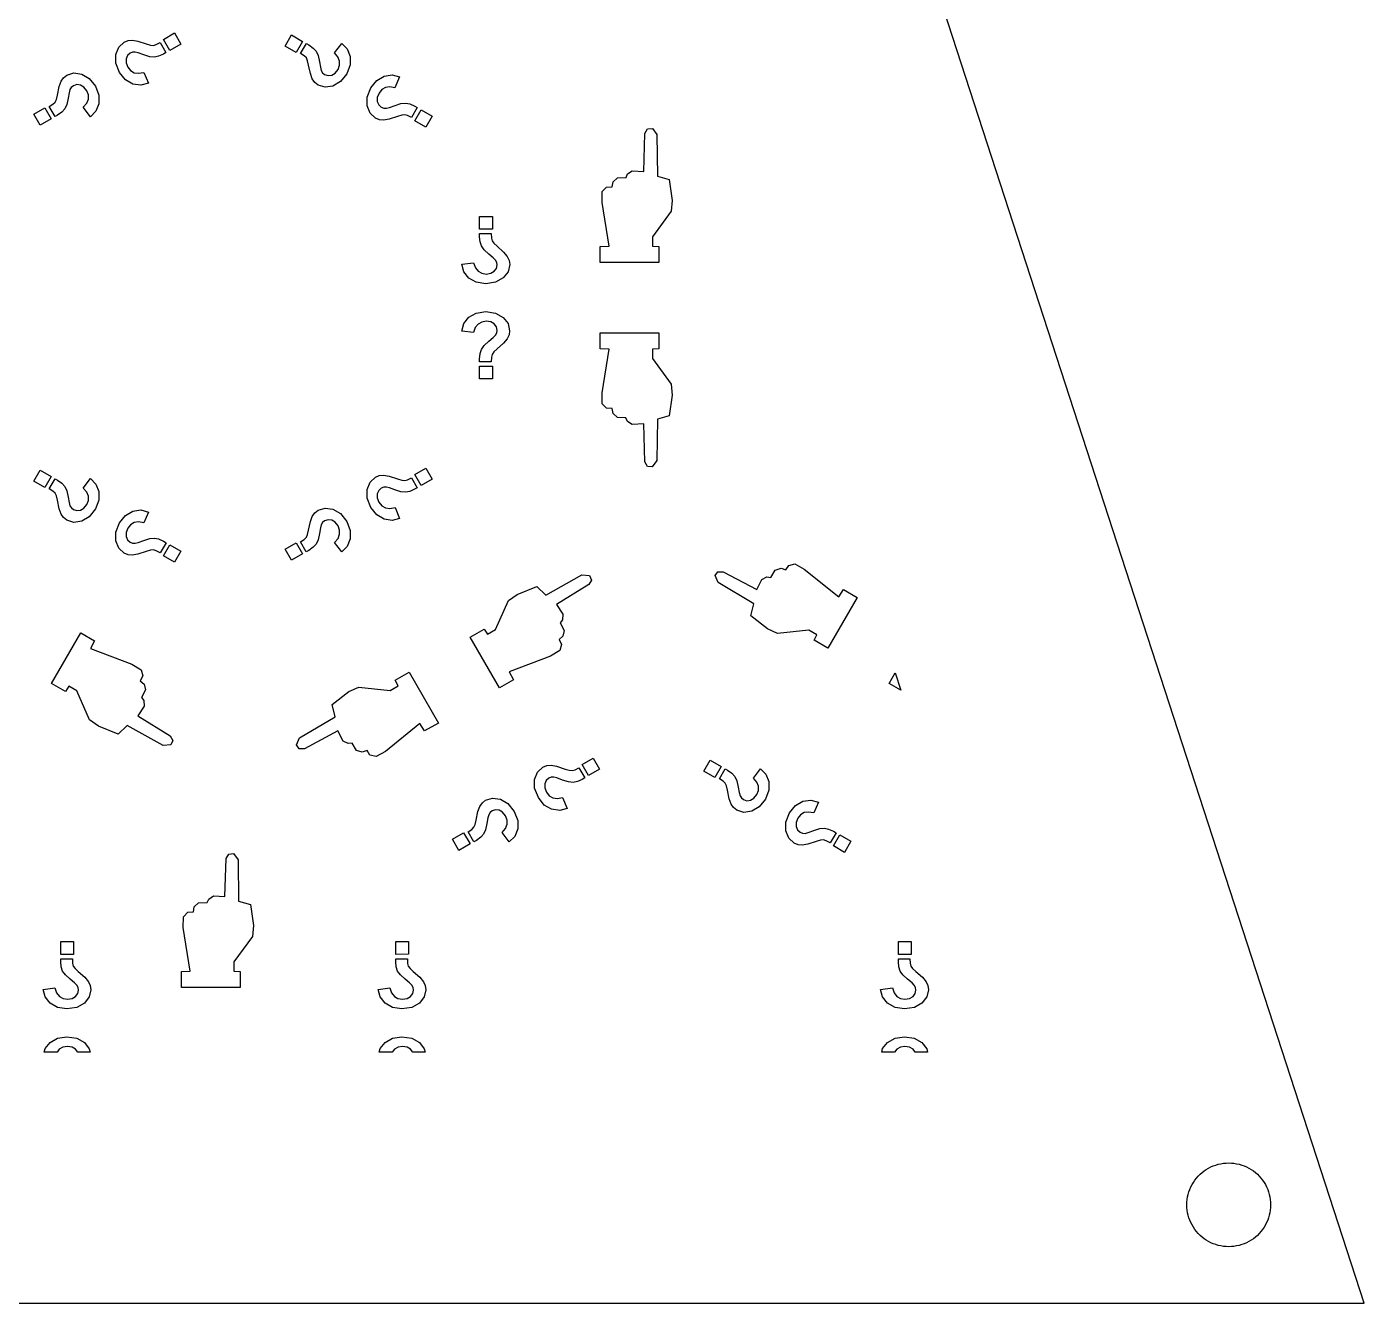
# Model space of a CAD drawing. Header units: metres. Extents: x -75 to 75, y 0 to 231.
# Drawn here: x 11.1 to 75, y 0 to 61 of the extents above; entities that cross this region are included whole.
import ezdxf

# ---------------------------------------------------------------- set-up
doc = ezdxf.new("R2010")
doc.units = ezdxf.units.M

msp = doc.modelspace()

# ---------------------------------------------------------------- linework, layer by layer
for p, q in [((75, 0), (0, 230.826)), ((17.6516, 60.3784), (18.1796, 60.683)), ((18.1796, 60.683), (18.4841, 60.155)), ((15.5184, 60.0122), (15.7723, 60.2478)), ((15.7723, 60.2478), (15.9591, 60.3229)), ((15.9591, 60.3229), (16.166, 60.3412)), ((16.166, 60.3412), (16.4279, 60.293)), ((16.4279, 60.293), (16.8319, 60.1617)), ((16.8319, 60.1617), (17.0297, 60.1019)), ((17.0297, 60.1019), (17.1707, 60.0854)), ((17.1707, 60.0854), (17.311, 60.1263)), ((17.311, 60.1263), (17.4972, 60.2234)), ((17.4972, 60.2234), (17.7731, 59.7449)), ((17.9562, 59.8505), (17.6516, 60.3784)), ((18.4841, 60.155), (17.9562, 59.8505)), ((23.4603, 60.0592), (23.7655, 60.5872)), ((23.9877, 59.7546), (23.4603, 60.0592)), ((23.7655, 60.5872), (24.2928, 60.2826)), ((24.2928, 60.2826), (23.9877, 59.7546)), ((24.2001, 59.6985), (24.476, 60.1764)), ((24.476, 60.1764), (24.595, 60.1105)), ((24.595, 60.1105), (24.8043, 59.9609)), ((25.8248, 59.729), (26.1648, 60.1788)), ((26.1648, 60.1788), (26.4266, 59.9182)), ((15.3768, 59.6588), (15.5184, 60.0122)), ((15.3805, 59.2432), (15.3768, 59.6588)), ((15.9304, 59.6112), (15.8639, 59.4507)), ((15.8639, 59.4507), (15.8645, 59.2609)), ((16.0568, 59.7247), (15.9304, 59.6112)), ((16.1752, 59.7693), (16.0568, 59.7247)), ((16.3015, 59.7736), (16.1752, 59.7693)), ((16.4413, 59.7345), (16.3015, 59.7736)), ((16.7092, 59.6368), (16.4413, 59.7345)), ((16.9949, 59.5496), (16.7092, 59.6368)), ((17.2207, 59.5258), (16.9949, 59.5496)), ((17.4227, 59.5673), (17.2207, 59.5258)), ((17.6467, 59.6692), (17.4227, 59.5673)), ((17.7731, 59.7449), (17.6467, 59.6692)), ((24.3801, 59.5831), (24.2001, 59.6985)), ((24.4814, 59.4879), (24.3801, 59.5831)), ((24.5376, 59.3555), (24.4814, 59.4879)), ((24.8043, 59.9609), (24.9398, 59.8083)), ((24.9398, 59.8083), (25.0332, 59.6021)), ((25.0332, 59.6021), (25.104, 59.2969)), ((25.9878, 59.5361), (25.8248, 59.729)), ((26.0659, 59.3402), (25.9878, 59.5361)), ((26.4266, 59.9182), (26.5701, 59.5605)), ((26.5701, 59.5605), (26.5695, 59.1534)), ((13.0392, 58.67), (13.3718, 58.7738)), ((13.3718, 58.7738), (13.7484, 58.7189)), ((15.5557, 58.8007), (15.3805, 59.2432)), ((15.8413, 58.4424), (15.5557, 58.8007)), ((15.8645, 59.2609), (15.9487, 59.0509)), ((15.9487, 59.0509), (16.0806, 58.8867)), ((16.0806, 58.8867), (16.2527, 58.786)), ((16.2527, 58.786), (16.4639, 58.7549)), ((16.4639, 58.7549), (16.7111, 58.8)), ((16.7111, 58.8), (16.9308, 58.2806)), ((24.5846, 59.1486), (24.5376, 59.3555)), ((24.6707, 58.7396), (24.5846, 59.1486)), ((25.104, 59.2969), (25.1473, 59.0424)), ((25.1473, 59.0424), (25.187, 58.8843)), ((25.187, 58.8843), (25.2523, 58.7793)), ((25.2523, 58.7793), (25.3475, 58.7012)), ((25.8492, 58.7653), (25.9884, 58.9404)), ((25.9884, 58.9404), (26.0653, 59.1388)), ((26.0653, 59.1388), (26.0659, 59.3402)), ((26.5695, 59.1534), (26.4028, 58.7292)), ((12.6718, 58.125), (12.7615, 58.3759)), ((12.7615, 58.3759), (12.8823, 58.5468)), ((12.8823, 58.5468), (13.0392, 58.67)), ((13.3505, 58.1622), (13.2516, 58.0817)), ((13.5134, 58.2153), (13.3505, 58.1622)), ((13.6855, 58.1934), (13.5134, 58.2153)), ((13.8503, 58.0975), (13.6855, 58.1934)), ((13.7484, 58.7189), (14.1061, 58.5095)), ((14.1061, 58.5095), (14.4021, 58.1348)), ((14.4021, 58.1348), (14.5693, 57.7087)), ((16.1917, 58.2397), (15.8413, 58.4424)), ((16.575, 58.1836), (16.1917, 58.2397)), ((16.9308, 58.2806), (16.575, 58.1836)), ((24.7616, 58.4875), (24.6707, 58.7396)), ((24.8824, 58.3173), (24.7616, 58.4875)), ((25.0393, 58.1927), (24.8824, 58.3173)), ((25.3719, 58.0896), (25.0393, 58.1927)), ((25.3475, 58.7012), (25.5142, 58.6481)), ((25.7467, 58.1433), (25.3719, 58.0896)), ((25.5142, 58.6481), (25.6857, 58.67)), ((25.6857, 58.67), (25.8492, 58.7653)), ((26.1086, 58.3575), (25.7467, 58.1433)), ((26.4028, 58.7292), (26.1086, 58.3575)), ((27.5558, 58.0621), (27.8414, 58.4204)), ((27.8414, 58.4204), (28.193, 58.6237)), ((28.193, 58.6237), (28.5726, 58.6798)), ((28.5726, 58.6798), (28.9309, 58.5822)), ((28.9309, 58.5822), (28.71, 58.0627)), ((12.4819, 57.3792), (12.5363, 57.5043)), ((12.5363, 57.5043), (12.5851, 57.7124)), ((12.5851, 57.7124), (12.6718, 58.125)), ((13.1021, 57.5629), (13.0325, 57.2607)), ((13.1484, 57.8265), (13.1021, 57.5629)), ((13.1869, 57.9779), (13.1484, 57.8265)), ((13.2516, 58.0817), (13.1869, 57.9779)), ((13.9889, 57.9224), (13.8503, 58.0975)), ((13.9877, 57.3267), (14.0658, 57.5232)), ((14.0652, 57.7246), (13.9889, 57.9224)), ((14.0658, 57.5232), (14.0652, 57.7246)), ((14.5693, 57.7087), (14.5699, 57.3035)), ((27.3776, 57.2028), (27.3806, 57.6202)), ((27.3806, 57.6202), (27.5558, 58.0621)), ((27.9482, 57.8107), (27.8646, 57.6031)), ((27.8646, 57.6031), (27.8646, 57.4115)), ((28.0807, 57.9767), (27.9482, 57.8107)), ((28.2534, 58.0774), (28.0807, 57.9767)), ((28.4658, 58.1085), (28.2534, 58.0774)), ((28.71, 58.0627), (28.4658, 58.1085)), ((11.4596, 56.8036), (11.9875, 57.1088)), ((11.9875, 57.1088), (12.2927, 56.5808)), ((12.2, 57.1649), (12.3763, 57.2778)), ((12.4758, 56.6864), (12.2, 57.1649)), ((12.3763, 57.2778), (12.4819, 57.3792)), ((12.8054, 56.9025), (12.5961, 56.7529)), ((12.9415, 57.0551), (12.8054, 56.9025)), ((13.0325, 57.2607), (12.9415, 57.0551)), ((13.8247, 57.1344), (13.9877, 57.3267)), ((14.1647, 56.6846), (13.8247, 57.1344)), ((14.4265, 56.9446), (14.1647, 56.6846)), ((14.5699, 57.3035), (14.4265, 56.9446)), ((27.5179, 56.8524), (27.3776, 57.2028)), ((27.7737, 56.615), (27.5179, 56.8524)), ((27.8646, 57.4115), (27.9312, 57.2516)), ((27.9312, 57.2516), (28.0569, 57.1381)), ((28.0569, 57.1381), (28.1747, 57.0935)), ((28.1747, 57.0935), (28.3004, 57.0892)), ((28.3004, 57.0892), (28.4481, 57.1295)), ((28.4481, 57.1295), (28.7106, 57.226)), ((28.7106, 57.226), (28.995, 57.3132)), ((28.995, 57.3132), (29.2214, 57.337)), ((29.2214, 57.337), (29.4204, 57.2961)), ((29.4204, 57.2961), (29.6554, 57.1893)), ((29.7726, 57.1161), (29.4973, 56.6388)), ((29.6523, 56.485), (29.9563, 57.0117)), ((29.6554, 57.1893), (29.7726, 57.1161)), ((29.9563, 57.0117), (30.4836, 56.7078)), ((11.7648, 56.2762), (11.4596, 56.8036)), ((12.2927, 56.5808), (11.7648, 56.2762)), ((12.5961, 56.7529), (12.4758, 56.6864)), ((27.9635, 56.5387), (27.7737, 56.615)), ((28.1619, 56.5204), (27.9635, 56.5387)), ((28.4304, 56.5692), (28.1619, 56.5204)), ((28.8314, 56.6992), (28.4304, 56.5692)), ((29.0328, 56.7621), (28.8314, 56.6992)), ((29.1726, 56.7773), (29.0328, 56.7621)), ((29.3081, 56.7371), (29.1726, 56.7773)), ((29.4973, 56.6388), (29.3081, 56.7371)), ((30.1797, 56.181), (29.6523, 56.485)), ((30.4836, 56.7078), (30.1797, 56.181)), ((40.588, 54.0656), (40.646, 55.882)), ((40.646, 55.882), (40.7723, 56.1011)), ((40.7723, 56.1011), (41.0012, 56.1237)), ((41.0012, 56.1237), (41.2167, 55.8264)), ((41.2167, 55.8264), (41.2405, 53.8483)), ((39.1262, 53.5742), (39.3295, 53.7665)), ((39.3295, 53.7665), (39.7433, 53.7793)), ((39.7433, 53.7793), (39.8129, 53.9508)), ((39.8129, 53.9508), (40.0424, 54.101)), ((40.0424, 54.101), (40.588, 54.0656)), ((41.2405, 53.8483), (41.8118, 53.6884)), ((41.8118, 53.6884), (41.9497, 52.6855)), ((38.6001, 52.5891), (38.6117, 53.1042)), ((38.6117, 53.1042), (38.8174, 53.3215)), ((38.8174, 53.3215), (39.0798, 53.3344)), ((39.0798, 53.3344), (39.1262, 53.5742)), ((38.9327, 50.4993), (38.6001, 52.5891)), ((41.9497, 52.6855), (41.9015, 52.1655)), ((32.7511, 51.3092), (32.7511, 51.9189)), ((32.7511, 51.9189), (33.3608, 51.9189)), ((33.3608, 51.9189), (33.3602, 51.3092)), ((41.9015, 52.1655), (41.0122, 50.9454)), ((33.3602, 51.3092), (32.7511, 51.3092)), ((32.7487, 50.9491), (32.7511, 51.098)), ((32.7725, 50.7062), (32.7487, 50.9491)), ((32.7511, 51.098), (33.3047, 51.0992)), ((32.8359, 50.5127), (32.7725, 50.7062)), ((32.9708, 50.3265), (32.8359, 50.5127)), ((33.3047, 51.0992), (33.3138, 50.8838)), ((33.3138, 50.8838), (33.3468, 50.7483)), ((33.3468, 50.7483), (33.431, 50.6342)), ((33.431, 50.6342), (33.5848, 50.4913)), ((33.5848, 50.4913), (33.8955, 50.213)), ((38.5092, 49.7235), (38.5098, 50.4871)), ((38.5098, 50.4871), (38.9327, 50.4993)), ((41.0122, 50.9454), (41.0116, 50.4993)), ((41.0116, 50.4993), (41.3082, 50.4883)), ((41.3082, 50.4883), (41.3082, 49.7229)), ((33.1924, 50.1208), (32.9708, 50.3265)), ((33.4036, 49.9438), (33.1924, 50.1208)), ((33.5116, 49.837), (33.4036, 49.9438)), ((33.5732, 49.7235), (33.5116, 49.837)), ((33.8955, 50.213), (34.0737, 50.0024)), ((34.0737, 50.0024), (34.158, 49.8175)), ((31.9045, 49.6368), (32.4642, 49.7058)), ((31.9991, 49.2755), (31.9045, 49.6368)), ((32.236, 48.9771), (31.9991, 49.2755)), ((32.4642, 49.7058), (32.5479, 49.4696)), ((32.5479, 49.4696), (32.6797, 49.303)), ((32.6797, 49.303), (32.8579, 49.201)), ((32.8579, 49.201), (33.0636, 49.1687)), ((33.0636, 49.1687), (33.2858, 49.2023)), ((33.2858, 49.2023), (33.4524, 49.2975)), ((33.4524, 49.2975), (33.5562, 49.4342)), ((33.5562, 49.4342), (33.5922, 49.6014)), ((33.5922, 49.6014), (33.5732, 49.7235)), ((34.1091, 49.2761), (33.876, 48.9819)), ((34.1873, 49.6191), (34.1091, 49.2761)), ((34.158, 49.8175), (34.1873, 49.6191)), ((41.3082, 49.7229), (38.5092, 49.7235)), ((32.5906, 48.7726), (32.236, 48.9771)), ((33.041, 48.7067), (32.5906, 48.7726)), ((33.5134, 48.775), (33.041, 48.7067)), ((33.876, 48.9819), (33.5134, 48.775)), ((32.2354, 47.1014), (32.59, 47.3053)), ((32.59, 47.3053), (33.0404, 47.373)), ((33.0404, 47.373), (33.5122, 47.3035)), ((33.5122, 47.3035), (33.876, 47.0959)), ((31.9045, 46.4417), (31.9991, 46.8036)), ((31.9991, 46.8036), (32.2354, 47.1014)), ((32.6791, 46.7755), (32.546, 46.6077)), ((32.8536, 46.8756), (32.6791, 46.7755)), ((33.0667, 46.9086), (32.8536, 46.8756)), ((33.2845, 46.8762), (33.0667, 46.9086)), ((33.4506, 46.7804), (33.2845, 46.8762)), ((33.5562, 46.6418), (33.4506, 46.7804)), ((33.5922, 46.474), (33.5562, 46.6418)), ((33.876, 47.0959), (34.1079, 46.8024)), ((34.1079, 46.8024), (34.186, 46.4594)), ((32.4624, 46.3727), (31.9045, 46.4417)), ((32.546, 46.6077), (32.4624, 46.3727)), ((33.1881, 45.954), (33.3962, 46.1279)), ((33.3962, 46.1279), (33.514, 46.2439)), ((33.514, 46.2439), (33.5726, 46.3525)), ((33.5726, 46.3525), (33.5922, 46.474)), ((34.0743, 46.0785), (33.8961, 45.8685)), ((34.1567, 46.2585), (34.0743, 46.0785)), ((34.186, 46.4594), (34.1567, 46.2585)), ((38.5085, 45.5908), (38.5085, 46.3556)), ((38.5085, 46.3556), (41.3082, 46.3556)), ((41.3082, 46.3556), (41.3082, 45.5902)), ((32.748, 45.1068), (32.7731, 45.3766)), ((32.7731, 45.3766), (32.8365, 45.5676)), ((32.8365, 45.5676), (32.9708, 45.752)), ((32.9708, 45.752), (33.1881, 45.954)), ((33.4304, 45.4443), (33.345, 45.3284)), ((33.5848, 45.5878), (33.4304, 45.4443)), ((33.8961, 45.8685), (33.5848, 45.5878)), ((38.9321, 45.5786), (38.5085, 45.5908)), ((38.5995, 43.4918), (38.9321, 45.5786)), ((41.3082, 45.5902), (41.011, 45.5786)), ((41.011, 45.5786), (41.011, 45.1331)), ((32.7511, 44.9799), (32.748, 45.1068)), ((32.7505, 44.1595), (32.7505, 44.7693)), ((32.7505, 44.7693), (33.3596, 44.7693)), ((33.3029, 44.9799), (32.7511, 44.9799)), ((33.3138, 45.1984), (33.3029, 44.9799)), ((33.345, 45.3284), (33.3138, 45.1984)), ((33.3596, 44.7693), (33.3596, 44.1595)), ((41.011, 45.1331), (41.9003, 43.9124)), ((33.3596, 44.1595), (32.7505, 44.1595)), ((38.6111, 42.973), (38.5995, 43.4918)), ((41.9003, 43.9124), (41.9485, 43.3881)), ((38.8162, 42.7557), (38.6111, 42.973)), ((41.9485, 43.3881), (41.8112, 42.3901)), ((39.0792, 42.7441), (38.8162, 42.7557)), ((39.1256, 42.5037), (39.0792, 42.7441)), ((39.3295, 42.3102), (39.1256, 42.5037)), ((39.7421, 42.2986), (39.3295, 42.3102)), ((39.811, 42.1289), (39.7421, 42.2986)), ((41.2399, 42.2302), (41.2167, 40.2527)), ((41.8112, 42.3901), (41.2399, 42.2302)), ((40.0417, 41.9781), (39.811, 42.1289)), ((40.588, 42.0123), (40.0417, 41.9781)), ((40.6454, 40.1965), (40.588, 42.0123)), ((41.2167, 40.2527), (41, 39.9536)), ((11.4602, 39.2743), (11.7648, 39.8022)), ((11.7648, 39.8022), (12.2927, 39.4977)), ((29.653, 39.5929), (30.1791, 39.8969)), ((30.1791, 39.8969), (30.483, 39.3701)), ((40.7717, 39.9762), (40.6454, 40.1965)), ((41, 39.9536), (40.7717, 39.9762)), ((11.9882, 38.9697), (11.4602, 39.2743)), ((12.2927, 39.4977), (11.9882, 38.9697)), ((12.1975, 38.9136), (12.4746, 39.3915)), ((12.4746, 39.3915), (12.5991, 39.3225)), ((12.5991, 39.3225), (12.8048, 39.176)), ((12.8048, 39.176), (12.9391, 39.024)), ((12.9391, 39.024), (13.0337, 38.8147)), ((13.8241, 38.9447), (14.1653, 39.3933)), ((14.1653, 39.3933), (14.429, 39.1333)), ((14.429, 39.1333), (14.5699, 38.7775)), ((27.377, 38.8739), (27.5186, 39.2273)), ((27.5186, 39.2273), (27.7731, 39.4617)), ((27.7731, 39.4617), (27.9598, 39.538)), ((27.9598, 39.538), (28.1661, 39.5563)), ((28.1753, 38.9844), (28.0569, 38.9398)), ((28.1661, 39.5563), (28.428, 39.5081)), ((28.3022, 38.9886), (28.1753, 38.9844)), ((28.4414, 38.9496), (28.3022, 38.9886)), ((28.428, 39.5081), (28.8314, 39.3768)), ((28.8314, 39.3768), (29.0316, 39.3158)), ((29.0316, 39.3158), (29.172, 39.3005)), ((29.172, 39.3005), (29.3099, 39.3414)), ((29.3099, 39.3414), (29.4979, 39.4391)), ((29.4979, 39.4391), (29.7732, 38.9612)), ((29.9569, 39.0662), (29.653, 39.5929)), ((30.483, 39.3701), (29.9569, 39.0662)), ((12.3757, 38.8007), (12.1975, 38.9136)), ((12.4819, 38.6987), (12.3757, 38.8007)), ((12.5369, 38.5724), (12.4819, 38.6987)), ((12.5845, 38.3636), (12.5369, 38.5724)), ((12.6705, 37.9547), (12.5845, 38.3636)), ((13.0337, 38.8147), (13.1039, 38.5126)), ((13.1039, 38.5126), (13.1472, 38.2581)), ((13.9871, 38.7518), (13.8241, 38.9447)), ((14.0658, 38.5547), (13.9871, 38.7518)), ((13.9895, 38.1555), (14.0652, 38.3527)), ((14.0652, 38.3527), (14.0658, 38.5547)), ((14.5693, 38.3661), (14.4027, 37.9443)), ((14.5699, 38.7775), (14.5693, 38.3661)), ((27.3806, 38.4576), (27.377, 38.8739)), ((27.5558, 38.0157), (27.3806, 38.4576)), ((27.9305, 38.8263), (27.864, 38.6664)), ((27.864, 38.6664), (27.8652, 38.4729)), ((27.8652, 38.4729), (27.9458, 38.2678)), ((28.0569, 38.9398), (27.9305, 38.8263)), ((28.7094, 38.8519), (28.4414, 38.9496)), ((28.995, 38.7646), (28.7094, 38.8519)), ((29.2214, 38.7408), (28.995, 38.7646)), ((29.4235, 38.7823), (29.2214, 38.7408)), ((29.6444, 38.8824), (29.4235, 38.7823)), ((29.7732, 38.9612), (29.6444, 38.8824)), ((12.7615, 37.702), (12.6705, 37.9547)), ((12.8835, 37.5317), (12.7615, 37.702)), ((13.1472, 38.2581), (13.1875, 38.1018)), ((13.1875, 38.1018), (13.2552, 37.9907)), ((13.2552, 37.9907), (13.3486, 37.9163)), ((13.3486, 37.9163), (13.514, 37.8632)), ((13.514, 37.8632), (13.6868, 37.8851)), ((13.6868, 37.8851), (13.8503, 37.9803)), ((13.8503, 37.9803), (13.9895, 38.1555)), ((14.4027, 37.9443), (14.1067, 37.5684)), ((15.8419, 37.6355), (16.1935, 37.8387)), ((16.1935, 37.8387), (16.5725, 37.8949)), ((16.5725, 37.8949), (16.9314, 37.7966)), ((16.9314, 37.7966), (16.7117, 37.2778)), ((24.7622, 37.5903), (24.8824, 37.7606)), ((24.8824, 37.7606), (25.0399, 37.8839)), ((25.0399, 37.8839), (25.3719, 37.9877)), ((25.3719, 37.9877), (25.7479, 37.934)), ((25.7479, 37.934), (26.1086, 37.7209)), ((26.1086, 37.7209), (26.4028, 37.3492)), ((27.8414, 37.6575), (27.5558, 38.0157)), ((27.9458, 38.2678), (28.0807, 38.1012)), ((28.0807, 38.1012), (28.2528, 38.0011)), ((28.2528, 38.0011), (28.464, 37.97)), ((28.464, 37.97), (28.7112, 38.0151)), ((28.7112, 38.0151), (28.9309, 37.4951)), ((13.0386, 37.4084), (12.8835, 37.5317)), ((13.373, 37.3047), (13.0386, 37.4084)), ((13.7484, 37.3596), (13.373, 37.3047)), ((14.1067, 37.5684), (13.7484, 37.3596)), ((15.3811, 36.8335), (15.5563, 37.2772)), ((15.5563, 37.2772), (15.8419, 37.6355)), ((16.0818, 37.1918), (15.9451, 37.0233)), ((16.2539, 37.2925), (16.0818, 37.1918)), ((16.4651, 37.3236), (16.2539, 37.2925)), ((16.7117, 37.2778), (16.4651, 37.3236)), ((24.5852, 36.925), (24.6725, 37.3395)), ((24.6725, 37.3395), (24.7622, 37.5903)), ((25.1882, 37.1912), (25.1492, 37.0398)), ((25.2535, 37.2974), (25.1882, 37.1912)), ((25.3512, 37.3767), (25.2535, 37.2974)), ((25.5142, 37.4298), (25.3512, 37.3767)), ((25.6863, 37.4078), (25.5142, 37.4298)), ((25.8505, 37.312), (25.6863, 37.4078)), ((25.9896, 37.1368), (25.8505, 37.312)), ((26.0665, 36.9385), (25.9896, 37.1368)), ((26.4028, 37.3492), (26.5701, 36.9232)), ((28.1918, 37.4548), (27.8414, 37.6575)), ((28.5757, 37.3987), (28.1918, 37.4548)), ((28.9309, 37.4951), (28.5757, 37.3987)), ((15.3781, 36.4178), (15.3811, 36.8335)), ((15.5184, 36.0675), (15.3781, 36.4178)), ((15.8651, 36.8201), (15.8645, 36.6266)), ((15.8645, 36.6266), (15.931, 36.4667)), ((15.9451, 37.0233), (15.8651, 36.8201)), ((15.931, 36.4667), (16.0574, 36.3525)), ((16.448, 36.3446), (16.7104, 36.441)), ((16.7104, 36.441), (16.9949, 36.5283)), ((16.9949, 36.5283), (17.2219, 36.5533)), ((17.2219, 36.5533), (17.4227, 36.5106)), ((17.4227, 36.5106), (17.6565, 36.4038)), ((24.1982, 36.3788), (24.3771, 36.4923)), ((24.3771, 36.4923), (24.4802, 36.5912)), ((24.4802, 36.5912), (24.5388, 36.7218)), ((24.5388, 36.7218), (24.5852, 36.925)), ((25.0332, 36.4752), (24.9404, 36.2683)), ((25.1028, 36.7773), (25.0332, 36.4752)), ((25.1492, 37.0398), (25.1028, 36.7773)), ((25.8254, 36.3489), (25.9884, 36.5411)), ((25.9884, 36.5411), (26.0665, 36.7377)), ((26.0665, 36.7377), (26.0665, 36.9385)), ((26.5707, 36.5167), (26.4285, 36.1584)), ((26.5701, 36.9232), (26.5707, 36.5167)), ((15.7742, 35.8295), (15.5184, 36.0675)), ((15.9634, 35.7538), (15.7742, 35.8295)), ((16.0574, 36.3525), (16.1752, 36.3086)), ((16.4303, 35.7843), (16.1617, 35.7355)), ((16.1752, 36.3086), (16.3021, 36.3043)), ((16.3021, 36.3043), (16.448, 36.3446)), ((16.8319, 35.9143), (16.4303, 35.7843)), ((17.0315, 35.976), (16.8319, 35.9143)), ((17.1725, 35.9924), (17.0315, 35.976)), ((17.3086, 35.9521), (17.1725, 35.9924)), ((17.4978, 35.8539), (17.3086, 35.9521)), ((17.7737, 36.3336), (17.4978, 35.8539)), ((17.6522, 35.6995), (17.9568, 36.2274)), ((17.6565, 36.4038), (17.7737, 36.3336)), ((17.9568, 36.2274), (18.4847, 35.9229)), ((18.4847, 35.9229), (18.1802, 35.3949)), ((23.4609, 36.0175), (23.9883, 36.3226)), ((23.7661, 35.4913), (23.4609, 36.0175)), ((24.2928, 35.7953), (23.7661, 35.4913)), ((23.9883, 36.3226), (24.2928, 35.7953)), ((24.4753, 35.9015), (24.1982, 36.3788)), ((24.5944, 35.9662), (24.4753, 35.9015)), ((24.8062, 36.1169), (24.5944, 35.9662)), ((24.9404, 36.2683), (24.8062, 36.1169)), ((26.166, 35.899), (25.8254, 36.3489)), ((26.4285, 36.1584), (26.166, 35.899)), ((16.1617, 35.7355), (15.9634, 35.7538)), ((18.1802, 35.3949), (17.6522, 35.6995)), ((47.3745, 35.0287), (47.5161, 35.2502)), ((47.5161, 35.2502), (47.8073, 35.3198)), ((47.8073, 35.3198), (48.2552, 35.0745)), ((35.9109, 33.83), (37.6345, 34.7992)), ((37.6345, 34.7992), (38.0001, 34.7595)), ((38.0953, 34.5502), (37.969, 34.3323)), ((38.0001, 34.7595), (38.0953, 34.5502)), ((43.9987, 34.7607), (44.1342, 34.9469)), ((44.1482, 34.4257), (43.9987, 34.7607)), ((44.1342, 34.9469), (44.3832, 34.9469)), ((44.3832, 34.9469), (45.9878, 34.09)), ((45.9878, 34.09), (46.2295, 34.5789)), ((46.2295, 34.5789), (46.4742, 34.7034)), ((46.4742, 34.7034), (46.6573, 34.6771)), ((46.6573, 34.6771), (46.874, 35.0269)), ((46.874, 35.0269), (47.145, 35.1086)), ((47.145, 35.1086), (47.3745, 35.0287)), ((48.2552, 35.0745), (49.9032, 33.739)), ((34.125, 33.5645), (34.5486, 33.8629)), ((34.5486, 33.8629), (35.4849, 34.245)), ((35.4849, 34.245), (35.9109, 33.83)), ((37.969, 34.3323), (36.4242, 33.374)), ((45.8492, 33.4149), (44.1482, 34.4257)), ((49.9032, 33.739), (50.1254, 34.0985)), ((50.1254, 34.0985), (50.7858, 33.7177)), ((33.511, 32.1814), (34.125, 33.5645)), ((36.4242, 33.374), (36.7275, 32.9169)), ((45.7021, 32.84), (45.8492, 33.4149)), ((50.7858, 33.7177), (49.3881, 31.2946)), ((36.7117, 32.6434), (36.5994, 32.4994)), ((36.7275, 32.9169), (36.7117, 32.6434)), ((46.5023, 32.2186), (45.7021, 32.84)), ((12.3049, 29.61), (13.7051, 32.0343)), ((13.7051, 32.0343), (14.3667, 31.6516)), ((32.3049, 31.8268), (32.9678, 32.2095)), ((32.9678, 32.2095), (33.1246, 31.9598)), ((33.1246, 31.9598), (33.511, 32.1814)), ((36.5994, 32.4994), (36.7953, 32.1393)), ((36.7953, 32.1393), (36.73, 31.8622)), ((46.9753, 32.0007), (46.5023, 32.2186)), ((48.4774, 32.1613), (46.9753, 32.0007)), ((48.8638, 31.9385), (48.4774, 32.1613)), ((48.7252, 31.6772), (48.8638, 31.9385)), ((14.3667, 31.6516), (14.1647, 31.2787)), ((33.7051, 29.4025), (32.3049, 31.8268)), ((36.73, 31.8622), (36.5457, 31.7017)), ((36.5457, 31.7017), (36.6671, 31.4685)), ((36.6671, 31.4685), (36.5804, 31.181)), ((49.3881, 31.2946), (48.7252, 31.6772)), ((14.1647, 31.2787), (16.1392, 30.5243)), ((36.1392, 30.9125), (34.1641, 30.1581)), ((36.5804, 31.181), (36.1392, 30.9125)), ((16.1392, 30.5243), (16.5817, 30.2551)), ((16.5817, 30.2551), (16.6677, 29.9683)), ((28.7258, 29.7601), (29.3887, 30.1428)), ((29.3887, 30.1428), (30.787, 27.7191)), ((34.1641, 30.1581), (34.3667, 29.7852)), ((52.3049, 29.61), (52.5972, 30.116)), ((52.5972, 30.116), (52.867, 29.2855)), ((12.9678, 29.2273), (12.3049, 29.61)), ((13.1252, 29.4775), (12.9678, 29.2273)), ((13.511, 29.256), (13.1252, 29.4775)), ((16.6677, 29.9683), (16.5463, 29.7345)), ((16.5463, 29.7345), (16.7318, 29.5734)), ((16.7318, 29.5734), (16.7965, 29.3005)), ((26.5042, 29.2181), (26.9753, 29.4354)), ((26.9753, 29.4354), (28.4786, 29.2755)), ((28.4786, 29.2755), (28.8638, 29.4989)), ((28.8638, 29.4989), (28.7258, 29.7601)), ((34.3667, 29.7852), (33.7051, 29.4025)), ((52.867, 29.2855), (52.3049, 29.61)), ((14.125, 27.8735), (13.511, 29.256)), ((16.7965, 29.3005), (16.6, 28.9374)), ((16.6, 28.9374), (16.7141, 28.7915)), ((16.7141, 28.7915), (16.7288, 28.5193)), ((25.7034, 28.5974), (26.5042, 29.2181)), ((16.7288, 28.5193), (16.4248, 28.0627)), ((25.8505, 28.0212), (25.7034, 28.5974)), ((14.551, 27.5732), (14.125, 27.8735)), ((15.4855, 27.1918), (14.551, 27.5732)), ((15.9115, 27.6068), (15.4855, 27.1918)), ((17.6351, 26.637), (15.9115, 27.6068)), ((16.4248, 28.0627), (17.969, 27.1045)), ((24.1488, 27.0123), (25.8505, 28.0212)), ((29.9038, 27.6978), (28.2583, 26.3635)), ((30.1254, 27.3376), (29.9038, 27.6978)), ((30.787, 27.7191), (30.1254, 27.3376)), ((17.969, 27.1045), (18.0959, 26.8848)), ((18.0959, 26.8848), (18.0013, 26.6766)), ((24.0005, 26.6772), (24.1488, 27.0123)), ((25.9878, 27.3486), (24.385, 26.4905)), ((26.2307, 26.8579), (25.9878, 27.3486)), ((26.4761, 26.734), (26.2307, 26.8579)), ((18.0013, 26.6766), (17.6351, 26.637)), ((24.1348, 26.4899), (24.0005, 26.6772)), ((24.385, 26.4905), (24.1348, 26.4899)), ((26.658, 26.7603), (26.4761, 26.734)), ((26.8746, 26.4105), (26.658, 26.7603)), ((27.1462, 26.3281), (26.8746, 26.4105)), ((27.3751, 26.4081), (27.1462, 26.3281)), ((27.5161, 26.1871), (27.3751, 26.4081)), ((28.2583, 26.3635), (27.8097, 26.1176)), ((27.8097, 26.1176), (27.5161, 26.1871)), ((35.5184, 25.3711), (35.7723, 25.6067)), ((35.7723, 25.6067), (35.9591, 25.6818)), ((35.9591, 25.6818), (36.166, 25.7001)), ((36.166, 25.7001), (36.4279, 25.6519)), ((36.4279, 25.6519), (36.8319, 25.5206)), ((37.311, 25.4852), (37.4972, 25.5823)), ((37.4972, 25.5823), (37.7731, 25.1038)), ((37.6516, 25.7373), (38.1796, 26.0419)), ((37.9562, 25.2094), (37.6516, 25.7373)), ((38.1796, 26.0419), (38.4841, 25.5139)), ((43.4603, 25.4181), (43.7655, 25.946)), ((43.7655, 25.946), (44.2928, 25.6415)), ((44.2928, 25.6415), (43.9877, 25.1135)), ((35.3768, 25.0177), (35.5184, 25.3711)), ((35.3805, 24.6021), (35.3768, 25.0177)), ((35.9304, 24.9701), (35.8639, 24.8096)), ((36.0568, 25.0836), (35.9304, 24.9701)), ((36.1752, 25.1282), (36.0568, 25.0836)), ((36.3015, 25.1324), (36.1752, 25.1282)), ((36.4413, 25.0934), (36.3015, 25.1324)), ((36.7092, 24.9957), (36.4413, 25.0934)), ((36.9949, 24.9084), (36.7092, 24.9957)), ((36.8319, 25.5206), (37.0297, 25.4608)), ((37.0297, 25.4608), (37.1707, 25.4443)), ((37.1707, 25.4443), (37.311, 25.4852)), ((37.4227, 24.9261), (37.2207, 24.8846)), ((37.6467, 25.0281), (37.4227, 24.9261)), ((37.7731, 25.1038), (37.6467, 25.0281)), ((38.4841, 25.5139), (37.9562, 25.2094)), ((43.9877, 25.1135), (43.4603, 25.4181)), ((44.2001, 25.0574), (44.476, 25.5353)), ((44.3801, 24.942), (44.2001, 25.0574)), ((44.4814, 24.8468), (44.3801, 24.942)), ((44.476, 25.5353), (44.595, 25.4694)), ((44.595, 25.4694), (44.8043, 25.3198)), ((44.8043, 25.3198), (44.9398, 25.1672)), ((44.9398, 25.1672), (45.0332, 24.9609)), ((45.0332, 24.9609), (45.104, 24.6558)), ((45.8248, 25.0879), (46.1648, 25.5377)), ((45.9878, 24.895), (45.8248, 25.0879)), ((46.1648, 25.5377), (46.4266, 25.2771)), ((46.4266, 25.2771), (46.5701, 24.9194)), ((46.5701, 24.9194), (46.5695, 24.5123)), ((35.5557, 24.1595), (35.3805, 24.6021)), ((35.8639, 24.8096), (35.8645, 24.6198)), ((35.8645, 24.6198), (35.9487, 24.4098)), ((35.9487, 24.4098), (36.0806, 24.2456)), ((37.2207, 24.8846), (36.9949, 24.9084)), ((44.5376, 24.7144), (44.4814, 24.8468)), ((44.5846, 24.5074), (44.5376, 24.7144)), ((44.6707, 24.0985), (44.5846, 24.5074)), ((45.104, 24.6558), (45.1473, 24.4012)), ((45.1473, 24.4012), (45.187, 24.2432)), ((45.8492, 24.1241), (45.9884, 24.2993)), ((46.0659, 24.6991), (45.9878, 24.895)), ((45.9884, 24.2993), (46.0653, 24.4977)), ((46.0653, 24.4977), (46.0659, 24.6991)), ((46.5695, 24.5123), (46.4028, 24.0881)), ((32.6718, 23.4839), (32.7615, 23.7347)), ((32.7615, 23.7347), (32.8823, 23.9056)), ((32.8823, 23.9056), (33.0392, 24.0289)), ((33.0392, 24.0289), (33.3718, 24.1327)), ((33.3718, 24.1327), (33.7484, 24.0778)), ((33.7484, 24.0778), (34.1061, 23.8684)), ((34.1061, 23.8684), (34.4021, 23.4937)), ((35.8413, 23.8013), (35.5557, 24.1595)), ((36.1917, 23.5986), (35.8413, 23.8013)), ((36.0806, 24.2456), (36.2527, 24.1449)), ((36.2527, 24.1449), (36.4639, 24.1138)), ((36.4639, 24.1138), (36.7111, 24.1589)), ((36.9308, 23.6395), (36.575, 23.5425)), ((36.7111, 24.1589), (36.9308, 23.6395)), ((44.7616, 23.8464), (44.6707, 24.0985)), ((44.8824, 23.6761), (44.7616, 23.8464)), ((45.0393, 23.5516), (44.8824, 23.6761)), ((45.187, 24.2432), (45.2523, 24.1382)), ((45.2523, 24.1382), (45.3475, 24.0601)), ((45.3475, 24.0601), (45.5142, 24.007)), ((45.5142, 24.007), (45.6857, 24.0289)), ((45.6857, 24.0289), (45.8492, 24.1241)), ((46.1086, 23.7164), (45.7467, 23.5022)), ((46.4028, 24.0881), (46.1086, 23.7164)), ((47.5558, 23.421), (47.8414, 23.7793)), ((47.8414, 23.7793), (48.193, 23.9825)), ((48.193, 23.9825), (48.5726, 24.0387)), ((48.5726, 24.0387), (48.9309, 23.941)), ((48.9309, 23.941), (48.71, 23.4216)), ((32.5363, 22.8632), (32.5851, 23.0713)), ((32.5851, 23.0713), (32.6718, 23.4839)), ((33.1484, 23.1854), (33.1021, 22.9218)), ((33.1869, 23.3368), (33.1484, 23.1854)), ((33.2516, 23.4406), (33.1869, 23.3368)), ((33.3505, 23.5211), (33.2516, 23.4406)), ((33.5134, 23.5742), (33.3505, 23.5211)), ((33.6855, 23.5522), (33.5134, 23.5742)), ((33.8503, 23.4564), (33.6855, 23.5522)), ((33.9889, 23.2812), (33.8503, 23.4564)), ((34.0652, 23.0835), (33.9889, 23.2812)), ((34.0658, 22.8821), (34.0652, 23.0835)), ((34.4021, 23.4937), (34.5693, 23.0676)), ((34.5693, 23.0676), (34.5699, 22.6624)), ((36.575, 23.5425), (36.1917, 23.5986)), ((45.3719, 23.4485), (45.0393, 23.5516)), ((45.7467, 23.5022), (45.3719, 23.4485)), ((47.3806, 22.9791), (47.5558, 23.421)), ((47.9482, 23.1696), (47.8646, 22.962)), ((48.0807, 23.3356), (47.9482, 23.1696)), ((48.2534, 23.4363), (48.0807, 23.3356)), ((48.4658, 23.4674), (48.2534, 23.4363)), ((48.71, 23.4216), (48.4658, 23.4674)), ((31.4596, 22.1625), (31.9875, 22.4677)), ((31.9875, 22.4677), (32.2927, 21.9397)), ((32.2, 22.5238), (32.3763, 22.6367)), ((32.4758, 22.0453), (32.2, 22.5238)), ((32.3763, 22.6367), (32.4819, 22.738)), ((32.4819, 22.738), (32.5363, 22.8632)), ((32.9415, 22.4139), (32.8054, 22.2614)), ((33.0325, 22.6196), (32.9415, 22.4139)), ((33.1021, 22.9218), (33.0325, 22.6196)), ((33.8247, 22.4933), (33.9877, 22.6855)), ((34.1647, 22.0435), (33.8247, 22.4933)), ((33.9877, 22.6855), (34.0658, 22.8821)), ((34.5699, 22.6624), (34.4265, 22.3035)), ((47.3776, 22.5616), (47.3806, 22.9791)), ((47.5179, 22.2113), (47.3776, 22.5616)), ((47.8646, 22.962), (47.8646, 22.7704)), ((47.8646, 22.7704), (47.9312, 22.6105)), ((47.9312, 22.6105), (48.0569, 22.4969)), ((48.0569, 22.4969), (48.1747, 22.4524)), ((48.1747, 22.4524), (48.3004, 22.4481)), ((48.3004, 22.4481), (48.4481, 22.4884)), ((48.4481, 22.4884), (48.7106, 22.5848)), ((48.7106, 22.5848), (48.995, 22.6721)), ((48.995, 22.6721), (49.2214, 22.6959)), ((49.2214, 22.6959), (49.4204, 22.655)), ((49.4204, 22.655), (49.6554, 22.5482)), ((49.7726, 22.475), (49.4973, 21.9977)), ((49.6523, 21.8439), (49.9563, 22.3706)), ((49.6554, 22.5482), (49.7726, 22.475)), ((49.9563, 22.3706), (50.4836, 22.0667)), ((31.7648, 21.6351), (31.4596, 22.1625)), ((32.2927, 21.9397), (31.7648, 21.6351)), ((32.5961, 22.1118), (32.4758, 22.0453)), ((32.8054, 22.2614), (32.5961, 22.1118)), ((34.4265, 22.3035), (34.1647, 22.0435)), ((47.7737, 21.9739), (47.5179, 22.2113)), ((47.9635, 21.8976), (47.7737, 21.9739)), ((48.1619, 21.8793), (47.9635, 21.8976)), ((48.4304, 21.9281), (48.1619, 21.8793)), ((48.8314, 22.0581), (48.4304, 21.9281)), ((49.0328, 22.121), (48.8314, 22.0581)), ((49.1726, 22.1362), (49.0328, 22.121)), ((49.3081, 22.0959), (49.1726, 22.1362)), ((49.4973, 21.9977), (49.3081, 22.0959)), ((50.1797, 21.5399), (49.6523, 21.8439)), ((50.4836, 22.0667), (50.1797, 21.5399)), ((20.588, 19.4244), (20.646, 21.2408)), ((20.646, 21.2408), (20.7723, 21.46)), ((20.7723, 21.46), (21.0012, 21.4825)), ((21.0012, 21.4825), (21.2167, 21.1853)), ((21.2167, 21.1853), (21.2405, 19.2072)), ((19.7433, 19.1382), (19.8129, 19.3097)), ((19.8129, 19.3097), (20.0424, 19.4598)), ((20.0424, 19.4598), (20.588, 19.4244)), ((21.2405, 19.2072), (21.8118, 19.0472)), ((18.6117, 18.4631), (18.8174, 18.6804)), ((18.8174, 18.6804), (19.0798, 18.6932)), ((19.0798, 18.6932), (19.1262, 18.9331)), ((19.1262, 18.9331), (19.3295, 19.1254)), ((19.3295, 19.1254), (19.7433, 19.1382)), ((21.8118, 19.0472), (21.9497, 18.0444)), ((18.6001, 17.948), (18.6117, 18.4631)), ((18.9327, 15.8582), (18.6001, 17.948)), ((21.9497, 18.0444), (21.9015, 17.5244)), ((12.7511, 16.6681), (12.7511, 17.2778)), ((12.7511, 17.2778), (13.3608, 17.2778)), ((13.3608, 17.2778), (13.3602, 16.6681)), ((21.9015, 17.5244), (21.0122, 16.3043)), ((28.7502, 17.2772), (29.3606, 17.2778)), ((28.7509, 16.6681), (28.7502, 17.2772)), ((29.3606, 17.2778), (29.3606, 16.6687)), ((52.7511, 16.6681), (52.7511, 17.2778)), ((52.7511, 17.2778), (53.3608, 17.2778)), ((53.3608, 17.2778), (53.3602, 16.6681)), ((13.3602, 16.6681), (12.7511, 16.6681)), ((29.3606, 16.6687), (28.7509, 16.6681)), ((53.3602, 16.6681), (52.7511, 16.6681)), ((12.7487, 16.308), (12.7511, 16.4569)), ((12.7725, 16.0651), (12.7487, 16.308)), ((12.7511, 16.4569), (13.3047, 16.4581)), ((12.8359, 15.8716), (12.7725, 16.0651)), ((13.3047, 16.4581), (13.3138, 16.2427)), ((13.3138, 16.2427), (13.3468, 16.1072)), ((13.3468, 16.1072), (13.431, 15.993)), ((13.431, 15.993), (13.5848, 15.8502)), ((21.0122, 16.3043), (21.0116, 15.8582)), ((28.7484, 16.308), (28.7509, 16.4569)), ((28.771, 16.0663), (28.7484, 16.308)), ((28.7509, 16.4569), (29.3032, 16.4569)), ((28.8375, 15.8704), (28.771, 16.0663)), ((29.3032, 16.4569), (29.3142, 16.2384)), ((29.3142, 16.2384), (29.3447, 16.1096)), ((29.3447, 16.1096), (29.432, 15.9912)), ((29.432, 15.9912), (29.5846, 15.8502)), ((52.7487, 16.308), (52.7511, 16.4569)), ((52.7725, 16.0651), (52.7487, 16.308)), ((52.7511, 16.4569), (53.3047, 16.4581)), ((52.8359, 15.8716), (52.7725, 16.0651)), ((53.3047, 16.4581), (53.3138, 16.2427)), ((53.3138, 16.2427), (53.3468, 16.1072)), ((53.3468, 16.1072), (53.431, 15.993)), ((53.431, 15.993), (53.5848, 15.8502)), ((12.9708, 15.6854), (12.8359, 15.8716)), ((13.1924, 15.4797), (12.9708, 15.6854)), ((13.4036, 15.3027), (13.1924, 15.4797)), ((13.5848, 15.8502), (13.8955, 15.5719)), ((13.8955, 15.5719), (14.0737, 15.3613)), ((14.0737, 15.3613), (14.158, 15.1764)), ((18.5092, 15.0824), (18.5098, 15.8459)), ((18.5098, 15.8459), (18.9327, 15.8582)), ((21.0116, 15.8582), (21.3082, 15.8472)), ((21.3082, 15.8472), (21.3082, 15.0818)), ((28.9712, 15.6854), (28.8375, 15.8704)), ((29.1946, 15.4773), (28.9712, 15.6854)), ((29.4009, 15.3046), (29.1946, 15.4773)), ((29.5846, 15.8502), (29.8953, 15.5719)), ((29.8953, 15.5719), (30.0735, 15.3613)), ((30.0735, 15.3613), (30.1577, 15.1764)), ((52.9708, 15.6854), (52.8359, 15.8716)), ((53.1924, 15.4797), (52.9708, 15.6854)), ((53.4036, 15.3027), (53.1924, 15.4797)), ((53.5848, 15.8502), (53.8955, 15.5719)), ((53.8955, 15.5719), (54.0737, 15.3613)), ((54.0737, 15.3613), (54.158, 15.1764)), ((11.9045, 14.9957), (12.4642, 15.0647)), ((11.9991, 14.6344), (11.9045, 14.9957)), ((12.4642, 15.0647), (12.5479, 14.8285)), ((12.5479, 14.8285), (12.6797, 14.6619)), ((13.5116, 15.1959), (13.4036, 15.3027)), ((13.4524, 14.6564), (13.5562, 14.7931)), ((13.5732, 15.0824), (13.5116, 15.1959)), ((13.5562, 14.7931), (13.5922, 14.9603)), ((13.5922, 14.9603), (13.5732, 15.0824)), ((14.1873, 14.978), (14.1091, 14.635)), ((14.158, 15.1764), (14.1873, 14.978)), ((21.3082, 15.0818), (18.5092, 15.0824)), ((27.9049, 14.9957), (28.464, 15.0647)), ((27.9995, 14.635), (27.9049, 14.9957)), ((28.464, 15.0647), (28.5476, 14.8285)), ((28.5476, 14.8285), (28.6794, 14.6619)), ((29.5132, 15.1959), (29.4009, 15.3046)), ((29.4521, 14.6576), (29.5559, 14.7937)), ((29.5736, 15.0818), (29.5132, 15.1959)), ((29.5559, 14.7937), (29.5925, 14.964)), ((29.5925, 14.964), (29.5736, 15.0818)), ((30.187, 14.978), (30.1089, 14.635)), ((30.1577, 15.1764), (30.187, 14.978)), ((51.9045, 14.9957), (52.4642, 15.0647)), ((51.9991, 14.6344), (51.9045, 14.9957)), ((52.4642, 15.0647), (52.5479, 14.8285)), ((52.5479, 14.8285), (52.6797, 14.6619)), ((53.5116, 15.1959), (53.4036, 15.3027)), ((53.4524, 14.6564), (53.5562, 14.7931)), ((53.5732, 15.0824), (53.5116, 15.1959)), ((53.5562, 14.7931), (53.5922, 14.9603)), ((53.5922, 14.9603), (53.5732, 15.0824)), ((54.1873, 14.978), (54.1091, 14.635)), ((54.158, 15.1764), (54.1873, 14.978)), ((12.236, 14.3359), (11.9991, 14.6344)), ((12.5906, 14.1315), (12.236, 14.3359)), ((13.041, 14.0656), (12.5906, 14.1315)), ((12.6797, 14.6619), (12.8579, 14.5599)), ((12.8579, 14.5599), (13.0636, 14.5276)), ((13.5134, 14.1339), (13.041, 14.0656)), ((13.0636, 14.5276), (13.2858, 14.5612)), ((13.2858, 14.5612), (13.4524, 14.6564)), ((13.876, 14.3408), (13.5134, 14.1339)), ((14.1091, 14.635), (13.876, 14.3408)), ((28.2363, 14.3359), (27.9995, 14.635)), ((28.5903, 14.1321), (28.2363, 14.3359)), ((29.0408, 14.0643), (28.5903, 14.1321)), ((28.6794, 14.6619), (28.8534, 14.5618)), ((28.8534, 14.5618), (29.0676, 14.5288)), ((29.5132, 14.1351), (29.0408, 14.0643)), ((29.0676, 14.5288), (29.2849, 14.5618)), ((29.2849, 14.5618), (29.4521, 14.6576)), ((29.8763, 14.3384), (29.5132, 14.1351)), ((30.1089, 14.635), (29.8763, 14.3384)), ((52.236, 14.3359), (51.9991, 14.6344)), ((52.5906, 14.1315), (52.236, 14.3359)), ((53.041, 14.0656), (52.5906, 14.1315)), ((52.6797, 14.6619), (52.8579, 14.5599)), ((52.8579, 14.5599), (53.0636, 14.5276)), ((53.5134, 14.1339), (53.041, 14.0656)), ((53.0636, 14.5276), (53.2858, 14.5612)), ((53.2858, 14.5612), (53.4524, 14.6564)), ((53.876, 14.3408), (53.5134, 14.1339)), ((54.1091, 14.635), (53.876, 14.3408)), ((11.9567, 12), (11.9991, 12.1625)), ((11.9991, 12.1625), (12.2354, 12.4603)), ((12.2354, 12.4603), (12.59, 12.6642)), ((12.59, 12.6642), (13.0404, 12.7319)), ((12.8536, 12.2345), (12.6791, 12.1344)), ((13.0667, 12.2675), (12.8536, 12.2345)), ((13.0404, 12.7319), (13.5122, 12.6624)), ((13.2845, 12.2351), (13.0667, 12.2675)), ((13.4506, 12.1393), (13.2845, 12.2351)), ((13.5562, 12.0007), (13.4506, 12.1393)), ((13.5122, 12.6624), (13.876, 12.4548)), ((13.876, 12.4548), (14.1079, 12.1613)), ((14.1079, 12.1613), (14.1446, 12)), ((27.957, 12), (27.9995, 12.1625)), ((27.9995, 12.1625), (28.2357, 12.4603)), ((28.2357, 12.4603), (28.5903, 12.6642)), ((28.5903, 12.6642), (29.0408, 12.7319)), ((28.854, 12.2345), (28.6794, 12.1344)), ((29.067, 12.2675), (28.854, 12.2345)), ((29.0408, 12.7319), (29.5126, 12.6624)), ((29.2849, 12.2351), (29.067, 12.2675)), ((29.4509, 12.1393), (29.2849, 12.2351)), ((29.5565, 12.0007), (29.4509, 12.1393)), ((29.5126, 12.6624), (29.8763, 12.4548)), ((29.8763, 12.4548), (30.1083, 12.1613)), ((30.1083, 12.1613), (30.145, 12)), ((51.9567, 12), (51.9991, 12.1625)), ((51.9991, 12.1625), (52.2354, 12.4603)), ((52.2354, 12.4603), (52.59, 12.6642)), ((52.59, 12.6642), (53.0404, 12.7319)), ((52.8536, 12.2345), (52.6791, 12.1344)), ((53.0667, 12.2675), (52.8536, 12.2345)), ((53.0404, 12.7319), (53.5122, 12.6624)), ((53.2845, 12.2351), (53.0667, 12.2675)), ((53.4506, 12.1393), (53.2845, 12.2351)), ((53.5562, 12.0007), (53.4506, 12.1393)), ((53.5122, 12.6624), (53.876, 12.4548)), ((53.876, 12.4548), (54.1079, 12.1613)), ((54.1079, 12.1613), (54.1446, 12)), ((12.5725, 12), (11.9567, 12)), ((12.6791, 12.1344), (12.5725, 12)), ((13.5563, 12), (13.5562, 12.0007)), ((14.1446, 12), (13.5563, 12)), ((28.5729, 12), (27.957, 12)), ((28.6794, 12.1344), (28.5729, 12)), ((29.5567, 12), (29.5565, 12.0007)), ((30.145, 12), (29.5567, 12)), ((52.5725, 12), (51.9567, 12)), ((52.6791, 12.1344), (52.5725, 12)), ((53.5563, 12), (53.5562, 12.0007)), ((54.1446, 12), (53.5563, 12)), ((67.3523, 6.32031), (67.4562, 6.39093)), ((67.4562, 6.39093), (67.5643, 6.4549)), ((67.5643, 6.4549), (67.6763, 6.51193)), ((67.6763, 6.51193), (67.7916, 6.56183)), ((67.7916, 6.56183), (67.9098, 6.60439)), ((67.9098, 6.60439), (68.0305, 6.63943)), ((68.0305, 6.63943), (68.1531, 6.66685)), ((68.1531, 6.66685), (68.2772, 6.68651)), ((68.2772, 6.68651), (68.4023, 6.69833)), ((68.4023, 6.69833), (68.5279, 6.70227)), ((68.5279, 6.70227), (68.6534, 6.69833)), ((68.6534, 6.69833), (68.7785, 6.68651)), ((68.7785, 6.68651), (68.9026, 6.66685)), ((68.9026, 6.66685), (69.0252, 6.63943)), ((69.0252, 6.63943), (69.1459, 6.60439)), ((69.1459, 6.60439), (69.2641, 6.56183)), ((69.2641, 6.56183), (69.3794, 6.51193)), ((69.3794, 6.51193), (69.4914, 6.4549)), ((69.4914, 6.4549), (69.5995, 6.39093)), ((69.5995, 6.39093), (69.7034, 6.32031)), ((66.7752, 5.66579), (66.8392, 5.77393)), ((66.8392, 5.77393), (66.9098, 5.87784)), ((66.9098, 5.87784), (66.9868, 5.97713)), ((66.9868, 5.97713), (67.0699, 6.07137)), ((67.0699, 6.07137), (67.1588, 6.16022)), ((67.1588, 6.16022), (67.253, 6.2433)), ((67.253, 6.2433), (67.3523, 6.32031)), ((69.7034, 6.32031), (69.8027, 6.2433)), ((69.8027, 6.2433), (69.897, 6.16022)), ((69.897, 6.16022), (69.9858, 6.07137)), ((69.9858, 6.07137), (70.0689, 5.97713)), ((70.0689, 5.97713), (70.1459, 5.87784)), ((70.1459, 5.87784), (70.2165, 5.77393)), ((70.2165, 5.77393), (70.2805, 5.66579)), ((66.5633, 5.07704), (66.5907, 5.19966)), ((66.5907, 5.19966), (66.6257, 5.32031)), ((66.6257, 5.32031), (66.6683, 5.43852)), ((66.6683, 5.43852), (66.7182, 5.55383)), ((66.7182, 5.55383), (66.7752, 5.66579)), ((70.2805, 5.66579), (70.3375, 5.55383)), ((70.3375, 5.55383), (70.3874, 5.43852)), ((70.3874, 5.43852), (70.43, 5.32031)), ((70.43, 5.32031), (70.465, 5.19966)), ((70.465, 5.19966), (70.4924, 5.07704)), ((66.5279, 4.70227), (66.5318, 4.82785)), ((66.5318, 4.57669), (66.5279, 4.70227)), ((66.5318, 4.82785), (66.5436, 4.95294)), ((66.5436, 4.45161), (66.5318, 4.57669)), ((66.5436, 4.95294), (66.5633, 5.07704)), ((70.4924, 5.07704), (70.5121, 4.95294)), ((70.5121, 4.95294), (70.5239, 4.82785)), ((70.5239, 4.57669), (70.5121, 4.45161)), ((70.5239, 4.82785), (70.5279, 4.70227)), ((70.5279, 4.70227), (70.5239, 4.57669)), ((66.5633, 4.32751), (66.5436, 4.45161)), ((66.5907, 4.2049), (66.5633, 4.32751)), ((66.6257, 4.08424), (66.5907, 4.2049)), ((66.6683, 3.96602), (66.6257, 4.08424)), ((66.7182, 3.85072), (66.6683, 3.96602)), ((66.7752, 3.73877), (66.7182, 3.85072)), ((70.3375, 3.85072), (70.2805, 3.73877)), ((70.3874, 3.96602), (70.3375, 3.85072)), ((70.43, 4.08424), (70.3874, 3.96602)), ((70.465, 4.2049), (70.43, 4.08424)), ((70.4924, 4.32751), (70.465, 4.2049)), ((70.5121, 4.45161), (70.4924, 4.32751)), ((66.8392, 3.63062), (66.7752, 3.73877)), ((66.9098, 3.5267), (66.8392, 3.63062)), ((66.9868, 3.42743), (66.9098, 3.5267)), ((67.0699, 3.33318), (66.9868, 3.42743)), ((67.1588, 3.24434), (67.0699, 3.33318)), ((67.253, 3.16125), (67.1588, 3.24434)), ((69.897, 3.24434), (69.8027, 3.16125)), ((69.9858, 3.33318), (69.897, 3.24434)), ((70.0689, 3.42743), (69.9858, 3.33318)), ((70.1459, 3.5267), (70.0689, 3.42743)), ((70.2165, 3.63062), (70.1459, 3.5267)), ((70.2805, 3.73877), (70.2165, 3.63062)), ((67.3523, 3.08424), (67.253, 3.16125)), ((67.4562, 3.01363), (67.3523, 3.08424)), ((67.5643, 2.94966), (67.4562, 3.01363)), ((67.6763, 2.89262), (67.5643, 2.94966)), ((67.7916, 2.84273), (67.6763, 2.89262)), ((67.9098, 2.80016), (67.7916, 2.84273)), ((68.0305, 2.76511), (67.9098, 2.80016)), ((68.1531, 2.7377), (68.0305, 2.76511)), ((68.2772, 2.71805), (68.1531, 2.7377)), ((68.4023, 2.70622), (68.2772, 2.71805)), ((68.5279, 2.70227), (68.4023, 2.70622)), ((68.6534, 2.70622), (68.5279, 2.70227)), ((68.7785, 2.71805), (68.6534, 2.70622)), ((68.9026, 2.7377), (68.7785, 2.71805)), ((69.0252, 2.76511), (68.9026, 2.7377)), ((69.1459, 2.80016), (69.0252, 2.76511)), ((69.2641, 2.84273), (69.1459, 2.80016)), ((69.3794, 2.89262), (69.2641, 2.84273)), ((69.4914, 2.94966), (69.3794, 2.89262)), ((69.5995, 3.01363), (69.4914, 2.94966)), ((69.7034, 3.08424), (69.5995, 3.01363)), ((69.8027, 3.16125), (69.7034, 3.08424)), ((-75, 0), (75, 0))]:
    msp.add_line(p, q)

doc.saveas('drawing.dxf')
